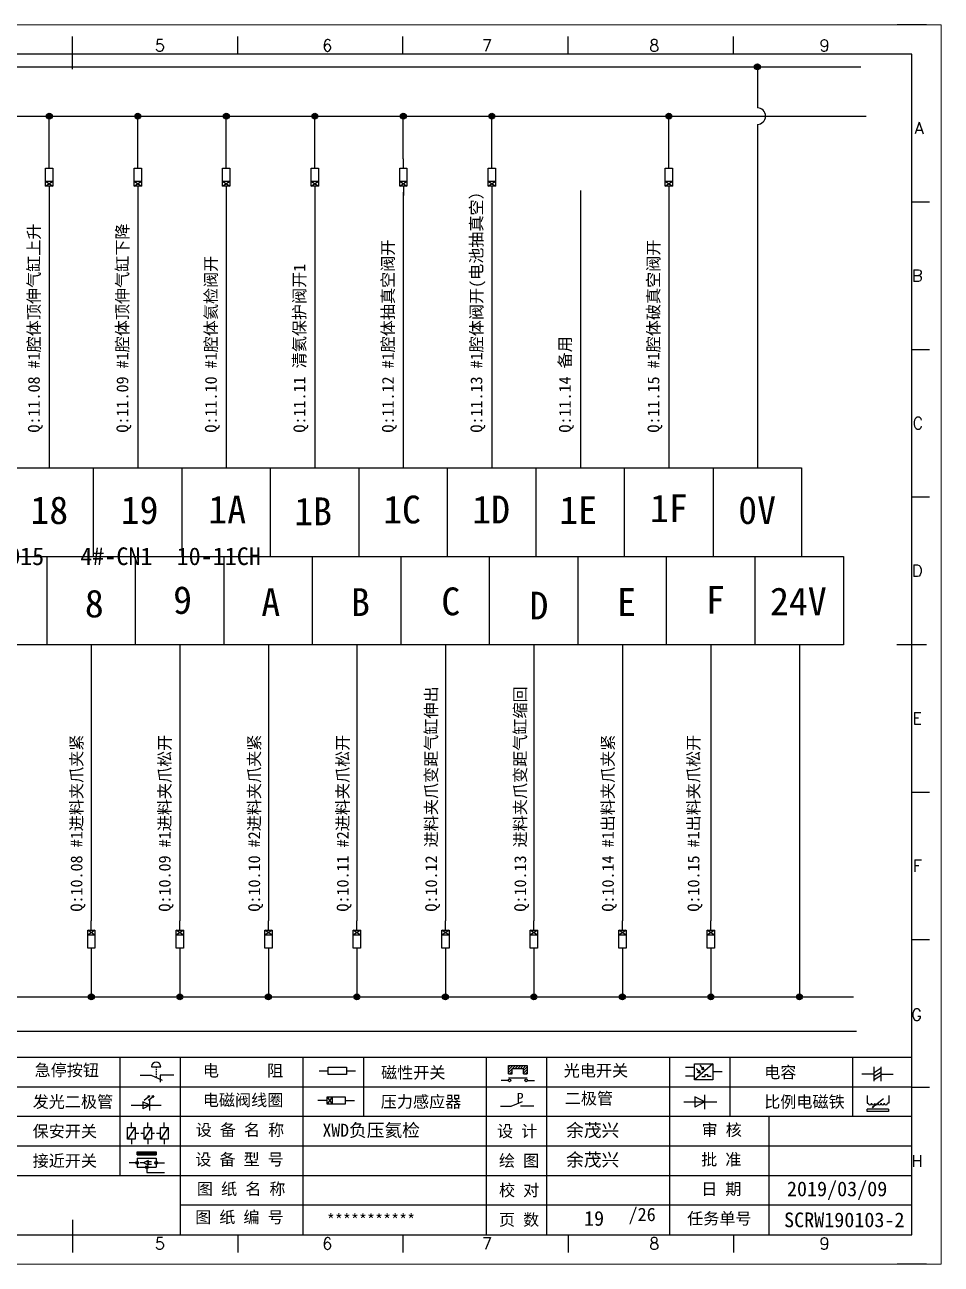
# Model space of a CAD drawing. Header units: millimetres. Extents: x -300 to 4617, y -106 to 3179.
# Drawn here: x 214.7 to 370, y 980.8 to 1190.8 of the extents above; entities that cross this region are included whole.
import ezdxf
from ezdxf.enums import TextEntityAlignment as Align

# ---------------------------------------------------------------- set-up
doc = ezdxf.new("R2010")
doc.units = ezdxf.units.MM
doc.layers.add('AE_BOR', color=1, linetype='Continuous')
doc.styles.get("Standard").update_dxf_attribs({"font": ''})
doc.styles.add('WD', font='romans.shx', dxfattribs={"width": 0.8, "bigfont": 'gbcbig.shx'})
doc.styles.add('汉字', font='')
doc.styles.get('Standard').set_extended_font_data('SimSun')
doc.styles.get('汉字').set_extended_font_data('新宋体')

# ---------------------------------------------------------------- blocks, each defined once
blk = doc.blocks.new('磁性开关')
at = {"linetype": 'ByBlock'}
h = blk.add_hatch(dxfattribs=at)
h.set_pattern_fill('ANSI31', color=256, scale=0.1, style=0)
h.paths.add_polyline_path([(-1910.88, -776.69), (-1910.88, -775.29), (-1907.69, -775.29), (-1907.69, -776.69), (-1908.31, -776.69), (-1908.31, -775.79), (-1910.25, -775.79), (-1910.25, -776.69)])
for p, q in [((-1910.88, -776.69), (-1910.88, -775.29)), ((-1910.88, -775.29), (-1907.69, -775.29)), ((-1910.88, -776.69), (-1910.25, -776.69)), ((-1910.25, -776.69), (-1910.25, -775.79)), ((-1910.25, -775.79), (-1908.31, -775.79)), ((-1908.31, -776.69), (-1908.31, -775.79)), ((-1908.31, -776.69), (-1907.69, -776.69)), ((-1907.69, -775.29), (-1907.69, -776.69)), ((-1910.91, -777.81), (-1912.09, -777.81)), ((-1910.88, -777.39), (-1907.69, -777.39)), ((-1907.66, -777.81), (-1906.48, -777.81))]:
    blk.add_line(p, q, dxfattribs=at)
for centre in [(-1910.68, -777.81), (-1907.88, -777.81)]:
    blk.add_circle(centre, 0.225, dxfattribs=at)
blk = doc.blocks.new('光电开关')
at = {"linetype": 'ByBlock'}
h = blk.add_hatch(dxfattribs=at)
h.set_pattern_fill('ANSI31', color=256, scale=0.01, style=0)
h.set_pattern_definition([(45, (0.172267, 0), (-0.0224506403, 0.0224506403), [])])
h.paths.add_polyline_path([(-1882.44, -776.34), (-1882.5, -775.91), (-1882.68, -776.07)])
h.paths.add_polyline_path([(-1882.86, -776.23), (-1882.44, -776.34), (-1882.68, -776.07)])
h.paths.add_polyline_path([(-1883.05, -776.88), (-1883.11, -776.45), (-1883.29, -776.61)])
h.paths.add_polyline_path([(-1883.47, -776.77), (-1883.05, -776.88), (-1883.29, -776.61)])
for p, q in [((-1884.01, -775.96), (-1885.56, -775.96)), ((-1880.91, -775.3), (-1884.01, -778.05)), ((-1883.75, -776.09), (-1883.05, -776.88)), ((-1883.11, -776.45), (-1883.47, -776.77)), ((-1883.05, -776.88), (-1883.47, -776.77)), ((-1883.14, -775.55), (-1882.44, -776.34)), ((-1883.05, -776.88), (-1883.11, -776.45)), ((-1882.5, -775.91), (-1882.86, -776.23)), ((-1882.44, -776.34), (-1882.86, -776.23)), ((-1882.44, -776.34), (-1882.5, -775.91)), ((-1879.37, -776.67), (-1880.91, -776.67)), ((-1884.01, -777.39), (-1885.56, -777.39)), ((-1882.78, -777.47), (-1882.23, -777.47)), ((-1882.23, -777.47), (-1882.23, -777.14)), ((-1882.23, -777.14), (-1881.78, -777.14)), ((-1881.78, -777.47), (-1881.78, -777.14)), ((-1881.23, -777.47), (-1881.78, -777.47))]:
    blk.add_line(p, q, dxfattribs=at)
blk.add_lwpolyline([(-1884.01, -775.3), (-1880.91, -775.3), (-1880.91, -778.05), (-1884.01, -778.05)], close=True, dxfattribs=at)
blk = doc.blocks.new('电磁阀线圈')
at = {"linetype": 'ByBlock'}
for p, q in [((-1854.61, -796.54), (-1856.17, -796.54)), ((-1854.61, -795.92), (-1853.75, -797.16)), ((-1853.75, -795.92), (-1854.61, -797.16)), ((-1853.75, -795.92), (-1853.75, -797.16)), ((-1851.53, -796.54), (-1849.97, -796.54))]:
    blk.add_line(p, q, dxfattribs=at)
blk.add_lwpolyline([(-1854.61, -795.92), (-1851.53, -795.92), (-1851.53, -797.16), (-1854.61, -797.16)], close=True, dxfattribs=at)
blk = doc.blocks.new('压力感应器')
at = {"linetype": 'ByBlock'}
for p, q in [((-1815.59, -777.73), (-1813.71, -776.93)), ((-1817.44, -777.73), (-1815.59, -777.73)), ((-1811.78, -777.73), (-1814.05, -777.73))]:
    blk.add_line(p, q, dxfattribs=at)
at = {"linetype": 'ByBlock', "insert": (-1814.65, -775.48), "char_height": 1.68, "width": 1.2242, "attachment_point": 1}
blk.add_mtext('{\\fNSimSun|b0|i0|c134|p49;P}', dxfattribs=at)
blk = doc.blocks.new('二极管')
at = {"linetype": 'ByBlock'}
for p, q in [((-1787.52, -776.77), (-1781.92, -776.77)), ((-1783.97, -776.77), (-1785.69, -775.9)), ((-1785.69, -775.9), (-1785.69, -777.65)), ((-1783.97, -776.77), (-1785.69, -777.65)), ((-1783.97, -777.99), (-1783.97, -775.56))]:
    blk.add_line(p, q, dxfattribs=at)
blk = doc.blocks.new('电容')
at = {"linetype": 'ByBlock'}
for p, q in [((-1756.08, -782.99), (-1756.08, -780.56)), ((-1754.86, -780.79), (-1756.08, -781.55)), ((-1754.86, -782.99), (-1754.86, -780.56)), ((-1756.08, -781.77), (-1758.13, -781.77)), ((-1754.86, -781.44), (-1756.08, -782.2)), ((-1754.86, -781.99), (-1756.08, -782.75)), ((-1754.86, -781.77), (-1752.81, -781.77))]:
    blk.add_line(p, q, dxfattribs=at)
blk = doc.blocks.new('发光二极管')
at = {"linetype": 'ByBlock'}
for p, q in [((-1755.78, -785.92), (-1754.89, -785.14)), ((-1754.89, -785.14), (-1755.2, -785.22)), ((-1755.2, -785.22), (-1755.01, -785.43)), ((-1755.08, -785.92), (-1754.18, -785.14)), ((-1754.89, -785.14), (-1755.01, -785.43)), ((-1754.18, -785.14), (-1754.49, -785.22)), ((-1754.49, -785.22), (-1754.31, -785.43)), ((-1754.18, -785.14), (-1754.31, -785.43)), ((-1758.01, -786.77), (-1752.89, -786.77)), ((-1754.84, -786.77), (-1756.04, -786.16)), ((-1756.04, -786.16), (-1756.04, -787.39)), ((-1754.84, -786.77), (-1756.04, -787.39)), ((-1754.84, -787.63), (-1754.84, -785.92))]:
    blk.add_line(p, q, dxfattribs=at)
blk = doc.blocks.new('比例电磁阀')
at = {"linetype": 'ByBlock'}
for p, q in [((-1757.26, -775.38), (-1757.26, -776.71)), ((-1757.26, -776.71), (-1757.05, -776.71)), ((-1754.5, -775.98), (-1756.35, -777.44)), ((-1753.58, -776.71), (-1753.8, -776.71)), ((-1753.58, -775.38), (-1753.58, -776.71)), ((-1753.6, -777.73), (-1757.25, -777.73)), ((-1757.25, -778.13), (-1757.25, -777.73)), ((-1753.6, -778.13), (-1757.25, -778.13)), ((-1756.35, -777.44), (-1756.25, -777.25)), ((-1756.35, -777.44), (-1756.15, -777.38)), ((-1756.15, -777.38), (-1756.25, -777.25)), ((-1753.6, -777.73), (-1753.6, -778.13))]:
    blk.add_line(p, q, dxfattribs=at)
for centre in [(-1756.78, -776.71), (-1756.24, -776.71), (-1755.7, -776.71), (-1755.15, -776.71), (-1754.61, -776.71), (-1754.07, -776.71)]:
    blk.add_arc(centre, 0.271, 180, 0, dxfattribs=at)
blk = doc.blocks.new('保安开关')
at = {"linetype": 'ByBlock'}
for p, q in [((-1757.33, -790.79), (-1758.6, -792.81)), ((-1757.96, -790.79), (-1757.96, -789.97)), ((-1754.54, -790.79), (-1755.81, -792.81)), ((-1755.17, -790.79), (-1755.17, -789.97)), ((-1751.75, -790.79), (-1753.02, -792.81)), ((-1752.39, -790.79), (-1752.39, -789.97)), ((-1757.96, -792.81), (-1757.96, -793.62)), ((-1757.33, -791.8), (-1756.72, -791.8)), ((-1756.35, -791.8), (-1755.89, -791.8)), ((-1755.17, -792.81), (-1755.17, -793.62)), ((-1754.52, -791.8), (-1754.06, -791.8)), ((-1753.69, -791.8), (-1753.08, -791.8)), ((-1752.39, -792.81), (-1752.39, -793.62))]:
    blk.add_line(p, q, dxfattribs=at)
for points in [[(-1758.6, -790.79), (-1757.33, -790.79), (-1757.33, -792.81), (-1758.6, -792.81)], [(-1755.81, -790.79), (-1754.54, -790.79), (-1754.54, -792.81), (-1755.81, -792.81)], [(-1753.02, -790.79), (-1751.75, -790.79), (-1751.75, -792.81), (-1753.02, -792.81)]]:
    blk.add_lwpolyline(points, close=True, dxfattribs=at)
blk = doc.blocks.new('接近开关')
at = {"linetype": 'ByBlock'}
h = blk.add_hatch(dxfattribs=at)
h.set_pattern_fill('ANSI31', color=256, scale=0.01, style=0)
h.set_pattern_definition([(45, (-89.131516, -30.795668), (-0.0224506403, 0.0224506403), [])])
h.paths.add_polyline_path([(-1516.96, -1123.35), (-1516.96, -1122.85), (-1513.76, -1122.85), (-1513.76, -1123.35)])
for p, q in [((-1516.96, -1123.35), (-1516.96, -1122.85)), ((-1516.96, -1122.85), (-1513.76, -1122.85)), ((-1516.96, -1123.35), (-1513.76, -1123.35)), ((-1513.76, -1122.85), (-1513.76, -1123.35)), ((-1517.18, -1124.71), (-1518.36, -1124.71)), ((-1516.96, -1123.95), (-1513.76, -1123.95)), ((-1516.96, -1123.95), (-1516.96, -1125.47)), ((-1516.96, -1125.47), (-1513.76, -1125.47)), ((-1515.91, -1124.71), (-1516.45, -1124.71)), ((-1515.11, -1124.31), (-1515.91, -1124.71)), ((-1515.11, -1125.11), (-1515.91, -1124.71)), ((-1515.33, -1124.53), (-1515.17, -1124.53)), ((-1515.33, -1124.88), (-1515.17, -1124.88)), ((-1515.25, -1124.45), (-1515.25, -1124.61)), ((-1515.11, -1124.31), (-1515.11, -1125.11)), ((-1515.11, -1124.48), (-1514.58, -1124.48)), ((-1515.11, -1124.94), (-1514.58, -1124.94)), ((-1513.76, -1123.95), (-1513.76, -1125.47)), ((-1513.54, -1124.71), (-1512.36, -1124.71)), ((-1515.36, -1125.69), (-1515.36, -1126.36)), ((-1515.36, -1126.36), (-1512.36, -1126.36))]:
    blk.add_line(p, q, dxfattribs=at)
for centre in [(-1516.96, -1124.71), (-1515.36, -1125.47), (-1513.76, -1124.71)]:
    blk.add_circle(centre, 0.225, dxfattribs=at)
blk = doc.blocks.new('电阻')
at = {"linetype": 'ByBlock'}
for p, q in [((-3.09, 0), (-1.57, 0)), ((1.57, 0), (3.09, 0))]:
    blk.add_line(p, q, dxfattribs=at)
blk.add_lwpolyline([(-1.57, 0.63), (1.57, 0.63), (1.57, -0.63), (-1.57, -0.63)], close=True, dxfattribs=at)
blk = doc.blocks.new('急停按钮')
at = {"linetype": 'ByBlock'}
for p, q in [((-1.86, 0), (0, 0)), ((0, 0), (1.88, -0.81)), ((0.06, 1.45), (1.61, 1.45)), ((0.83, 1.45), (0.83, 1.24)), ((0.83, 1.07), (0.83, 0.85)), ((0.83, 0.68), (0.83, 0.47)), ((0.83, 0.29), (0.83, 0.08)), ((3.81, 0), (1.54, 0)), ((1.54, 0), (1.54, -1.15)), ((0.83, -0.09), (0.83, -0.24))]:
    blk.add_line(p, q, dxfattribs=at)
blk.add_arc((0.83, 1.45), 0.774, 0, 180)

msp = doc.modelspace()

# ---------------------------------------------------------------- hatches: boundary and pattern name
at = {"lineweight": -2}
h = msp.add_hatch(color=0, dxfattribs=at)
edge = h.paths.add_edge_path()
edge.add_arc((338.854, 1183.684), 0.5, 0, 360)
h = msp.add_hatch(color=0, dxfattribs=at)
edge = h.paths.add_edge_path()
edge.add_arc((218.854, 1175.32), 0.5, 0, 360)
h = msp.add_hatch(color=0, dxfattribs=at)
edge = h.paths.add_edge_path()
edge.add_arc((233.854, 1175.32), 0.5, 0, 360)
h = msp.add_hatch(color=0, dxfattribs=at)
edge = h.paths.add_edge_path()
edge.add_arc((248.854, 1175.32), 0.5, 0, 360)
h = msp.add_hatch(color=0, dxfattribs=at)
edge = h.paths.add_edge_path()
edge.add_arc((263.854, 1175.32), 0.5, 0, 360)
h = msp.add_hatch(color=0, dxfattribs=at)
edge = h.paths.add_edge_path()
edge.add_arc((278.854, 1175.32), 0.5, 0, 360)
h = msp.add_hatch(color=0, dxfattribs=at)
edge = h.paths.add_edge_path()
edge.add_arc((293.854, 1175.32), 0.5, 0, 360)
h = msp.add_hatch(color=0, dxfattribs=at)
edge = h.paths.add_edge_path()
edge.add_arc((323.854, 1175.32), 0.5, 0, 360)
h = msp.add_hatch(color=0, dxfattribs=at)
edge = h.paths.add_edge_path()
edge.add_arc((225.978, 1026.109), 0.5, 0, 360)
h = msp.add_hatch(color=0, dxfattribs=at)
edge = h.paths.add_edge_path()
edge.add_arc((240.978, 1026.109), 0.5, 0, 360)
h = msp.add_hatch(color=0, dxfattribs=at)
edge = h.paths.add_edge_path()
edge.add_arc((255.978, 1026.109), 0.5, 0, 360)
h = msp.add_hatch(color=0, dxfattribs=at)
edge = h.paths.add_edge_path()
edge.add_arc((270.978, 1026.109), 0.5, 0, 360)
h = msp.add_hatch(color=0, dxfattribs=at)
edge = h.paths.add_edge_path()
edge.add_arc((285.978, 1026.109), 0.5, 0, 360)
h = msp.add_hatch(color=0, dxfattribs=at)
edge = h.paths.add_edge_path()
edge.add_arc((300.978, 1026.109), 0.5, 0, 360)
h = msp.add_hatch(color=0, dxfattribs=at)
edge = h.paths.add_edge_path()
edge.add_arc((315.978, 1026.109), 0.5, 0, 360)
h = msp.add_hatch(color=0, dxfattribs=at)
edge = h.paths.add_edge_path()
edge.add_arc((330.978, 1026.109), 0.5, 0, 360)
h = msp.add_hatch(color=0, dxfattribs=at)
edge = h.paths.add_edge_path()
edge.add_arc((345.978, 1026.109), 0.5, 0, 360)

# ---------------------------------------------------------------- linework, layer by layer
at = {"color": 7}
for p, q in [((365.016, 1185.798), (78.016, 1185.798)), ((365.016, 985.798), (365.016, 1185.798)), ((83.046, 985.798), (362.546, 985.798)), ((203.812, 985.798), (263.762, 985.798)), ((263.762, 985.798), (332.548, 985.798))]:
    msp.add_line(p, q, dxfattribs=at)
at = {"color": 0, "lineweight": -2}
for p, q in [((89.641, 1183.684), (356.394, 1183.684)), ((338.854, 1183.684), (338.854, 1176.714)), ((90.525, 1175.32), (357.278, 1175.32)), ((218.854, 1168.076), (218.854, 1175.32)), ((233.854, 1168.076), (233.854, 1175.32)), ((248.854, 1168.076), (248.854, 1175.32)), ((263.854, 1168.076), (263.854, 1175.32)), ((278.854, 1168.076), (278.854, 1175.32)), ((293.854, 1168.076), (293.854, 1175.32)), ((323.854, 1168.076), (323.854, 1175.32)), ((338.854, 1173.926), (338.854, 1115.714)), ((218.854, 1162.465), (218.854, 1115.714)), ((233.854, 1162.465), (233.854, 1115.714)), ((248.854, 1162.465), (248.854, 1115.714)), ((263.854, 1162.465), (263.854, 1115.714)), ((278.854, 1162.465), (278.854, 1115.714)), ((293.854, 1162.465), (293.854, 1115.714)), ((308.854, 1162.748), (308.854, 1115.714)), ((323.854, 1162.748), (323.854, 1115.714)), ((331.354, 1115.714), (331.354, 1100.714)), ((91.354, 1100.714), (353.478, 1100.714)), ((218.478, 1085.714), (218.478, 1100.714)), ((233.478, 1085.714), (233.478, 1100.714)), ((248.478, 1085.714), (248.478, 1100.714)), ((263.478, 1085.714), (263.478, 1100.714)), ((278.478, 1085.714), (278.478, 1100.714)), ((293.478, 1085.714), (293.478, 1100.714)), ((308.478, 1085.714), (308.478, 1100.714)), ((323.478, 1085.714), (323.478, 1100.714)), ((338.478, 1085.714), (338.478, 1100.714)), ((338.478, 1100.714), (338.478, 1100.714)), ((225.978, 1085.714), (225.978, 1038.964)), ((240.978, 1085.714), (240.978, 1038.964)), ((255.978, 1085.714), (255.978, 1038.964)), ((270.978, 1085.714), (270.978, 1038.964)), ((285.978, 1085.714), (285.978, 1038.964)), ((300.978, 1085.714), (300.978, 1038.964)), ((315.978, 1085.714), (315.978, 1038.964)), ((330.978, 1085.714), (330.978, 1038.964)), ((345.978, 1085.714), (345.978, 1026.109)), ((225.978, 1032.768), (225.978, 1026.109)), ((240.978, 1032.768), (240.978, 1026.109)), ((255.978, 1032.768), (255.978, 1026.109)), ((270.978, 1032.768), (270.978, 1026.109)), ((285.978, 1032.768), (285.978, 1026.109)), ((300.978, 1032.768), (300.978, 1026.109)), ((315.978, 1032.768), (315.978, 1026.109)), ((330.978, 1032.768), (330.978, 1026.109)), ((89.157, 1026.109), (355.147, 1026.109)), ((88.92, 1020.291), (355.673, 1020.291))]:
    msp.add_line(p, q, dxfattribs=at)
at = {"color": 7, "linetype": 'ByBlock'}
for p, q in [((365.016, 1015.798), (78.016, 1015.798)), ((365.016, 1010.798), (78.016, 1010.798)), ((365.016, 1005.798), (78.016, 1005.798)), ((365.016, 1000.798), (78.016, 1000.798)), ((365.016, 995.798), (78.016, 995.798)), ((365.016, 990.798), (241.039, 990.798))]:
    msp.add_line(p, q, dxfattribs=at)
at = {"color": 7, "lineweight": -2}
for p, q in [((230.801, 1015.798), (230.801, 995.798)), ((241.039, 1015.798), (241.039, 985.883)), ((261.85, 1015.798), (261.85, 1005.798)), ((272.087, 1015.798), (272.087, 1005.798)), ((292.898, 1015.798), (292.898, 1005.798)), ((303.136, 1015.798), (303.136, 1005.798)), ((323.946, 1015.798), (323.946, 1005.798)), ((334.184, 1015.798), (334.184, 1005.798)), ((354.994, 1015.798), (354.994, 1005.798)), ((261.85, 1005.798), (261.85, 985.883)), ((292.898, 1005.798), (292.898, 985.798)), ((303.136, 1005.798), (303.136, 985.798)), ((323.946, 1005.798), (323.946, 985.798)), ((340.799, 1005.798), (340.799, 985.798))]:
    msp.add_line(p, q, dxfattribs=at)
at = {"color": 7, "ltscale": 2}
for p, q in [((365.016, 985.798), (365.016, 1007.244)), ((332.548, 985.798), (362.546, 985.798)), ((332.548, 985.798), (365.016, 985.798))]:
    msp.add_line(p, q, dxfattribs=at)
at = {"color": 0, "lineweight": -2}
for points in [[(211.354, 1115.714), (226.354, 1115.714)], [(226.354, 1100.714), (226.354, 1115.714)], [(226.354, 1115.714), (241.354, 1115.714)], [(241.354, 1100.714), (241.354, 1115.714)], [(241.354, 1115.714), (256.354, 1115.714)], [(256.354, 1100.714), (256.354, 1115.714)], [(256.354, 1115.714), (271.354, 1115.714)], [(271.354, 1100.714), (271.354, 1115.714)], [(271.354, 1115.714), (286.354, 1115.714)], [(286.354, 1100.714), (286.354, 1115.714)], [(286.354, 1115.714), (301.354, 1115.714)], [(301.354, 1100.714), (301.354, 1115.714)], [(301.354, 1115.714), (316.354, 1115.714)], [(316.354, 1100.714), (316.354, 1115.714)], [(316.354, 1115.714), (331.354, 1115.714)], [(331.354, 1115.714), (346.354, 1115.714), (346.354, 1100.714)], [(353.478, 1100.714), (353.478, 1085.714), (338.478, 1085.714)], [(218.478, 1085.714), (203.478, 1085.714)], [(233.478, 1085.714), (218.478, 1085.714)], [(248.478, 1085.714), (233.478, 1085.714)], [(263.478, 1085.714), (248.478, 1085.714)], [(278.478, 1085.714), (263.478, 1085.714)], [(293.478, 1085.714), (278.478, 1085.714)], [(308.478, 1085.714), (293.478, 1085.714)], [(323.478, 1085.714), (308.478, 1085.714)], [(338.478, 1085.714), (323.478, 1085.714)]]:
    msp.add_lwpolyline(points, dxfattribs=at)
for centre in [(338.854, 1183.684), (218.854, 1175.32), (233.854, 1175.32), (248.854, 1175.32), (263.854, 1175.32), (278.854, 1175.32), (293.854, 1175.32), (323.854, 1175.32), (225.978, 1026.109), (240.978, 1026.109), (255.978, 1026.109), (270.978, 1026.109), (285.978, 1026.109), (300.978, 1026.109), (315.978, 1026.109), (330.978, 1026.109), (345.978, 1026.109)]:
    msp.add_circle(centre, 0.5, dxfattribs=at)
at = {"color": 0, "ltscale": 2}
msp.add_arc((338.854, 1175.32), 1.394, 270, 90, dxfattribs=at)
at = {"layer": 'AE_BOR', "color": 7, "lineweight": 15}
for p, q in [((73.012, 1190.798), (370.012, 1190.798)), ((370.012, 1190.798), (370.012, 980.798)), ((370.012, 980.798), (73.012, 980.798))]:
    msp.add_line(p, q, dxfattribs=at)
at = {"layer": 'AE_BOR', "color": 7, "lineweight": 30}
for p, q in [((367.546, 1190.798), (362.546, 1190.798)), ((222.796, 1183.298), (222.796, 1188.298)), ((362.516, 1085.798), (367.516, 1085.798)), ((222.796, 988.298), (222.796, 983.298)), ((222.796, 985.798), (222.796, 983.298)), ((367.546, 980.798), (362.546, 980.798))]:
    msp.add_line(p, q, dxfattribs=at)
at = {"layer": 'AE_BOR', "color": 7}
for p, q in [((222.796, 1185.798), (222.796, 1188.798)), ((250.796, 1185.798), (250.796, 1188.798)), ((278.796, 1185.798), (278.796, 1188.798)), ((306.796, 1185.798), (306.796, 1188.798)), ((334.796, 1185.798), (334.796, 1188.798)), ((365.016, 1160.798), (368.016, 1160.798)), ((365.016, 1135.798), (368.016, 1135.798)), ((365.016, 1110.798), (368.016, 1110.798)), ((365.016, 1060.798), (368.016, 1060.798)), ((365.016, 1035.798), (368.016, 1035.798)), ((365.016, 1010.798), (368.016, 1010.798)), ((222.796, 985.798), (222.796, 982.798)), ((250.796, 985.798), (250.796, 982.798)), ((278.796, 985.798), (278.796, 982.798)), ((306.796, 985.798), (306.796, 982.798)), ((334.796, 985.798), (334.796, 982.798))]:
    msp.add_line(p, q, dxfattribs=at)

# ---------------------------------------------------------------- block references
at = {"linetype": 'ByBlock'}
for p, rotation in [((-577.685, 3018.051), 90), ((-562.685, 3018.051), 90), ((-547.685, 3018.051), 90), ((-532.685, 3018.051), 90), ((-517.685, 3018.051), 90), ((-502.685, 3018.051), 90), ((-472.685, 3018.051), 90), ((1022.517, -817.206), 270), ((1037.517, -817.206), 270), ((1052.517, -817.206), 270), ((1067.517, -817.206), 270), ((1082.517, -817.206), 270), ((1097.517, -817.206), 270), ((1112.517, -817.206), 270), ((1127.517, -817.206), 270)]:
    msp.add_blockref('电磁阀线圈', p, dxfattribs=dict(at, rotation=rotation))
at = {"color": 7}
for name, p in [('急停按钮', (236.128, 1012.814)), ('电阻', (267.668, 1013.574))]:
    msp.add_blockref(name, p, dxfattribs=at)
at = {"color": 7, "linetype": 'ByBlock'}
for name, p in [('磁性开关', (2207.541, 1789.758)), ('光电开关', (2212.237, 1790.067)), ('电容', (2114.704, 1794.779)), ('发光二极管', (1990.728, 1794.49)), ('电磁阀线圈', (2120.538, 1805.095)), ('压力感应器', (2112.736, 1785.314)), ('二极管', (2113.924, 1785.072)), ('比例电磁阀', (2114.704, 1784.779)), ('保安开关', (1990.728, 1794.779)), ('接近开关', (1750.729, 2122.696))]:
    msp.add_blockref(name, p, dxfattribs=at)

# ---------------------------------------------------------------- texts
msp.add_text('19', height=2.5).set_placement((309.48, 987.31))
at = {"color": 0, "lineweight": -2, "char_height": 2, "width": 71.79445, "attachment_point": 1, "rotation": 90}
for s, insert in [('{\\C256;Q:11.13 #1腔体阀开(电池抽真空）}', (290.24, 1121.7)), ('{\\C256;Q:11.08 #1腔体顶伸气缸上升}', (215.24, 1121.7)), ('{\\C256;Q:11.09 #1腔体顶伸气缸下降}', (230.24, 1121.7)), ('{\\C256;Q:11.12 #1腔体抽真空阀开}', (275.24, 1121.7)), ('{\\C256;Q:11.15 #1腔体破真空阀开}', (320.24, 1121.7)), ('{\\C256;Q:11.10 #1腔体氦检阀开}', (245.24, 1121.7)), ('{\\C256;Q:11.11 清氦保护阀开1}', (260.24, 1121.7)), ('{\\C256;Q:11.14 备用}', (305.24, 1121.7)), ('{\\C256;Q:10.12 进料夹爪变距气缸伸出}', (282.569, 1040.541)), ('{\\C256;Q:10.13 进料夹爪变距气缸缩回}', (297.659, 1040.541)), ('{\\C256;Q:10.08 #1进料夹爪夹紧}', (222.463, 1040.541)), ('{\\C256;Q:10.09 #1进料夹爪松开}', (237.405, 1040.541)), ('{\\C256;Q:10.10 #2进料夹爪夹紧}', (252.577, 1040.541)), ('{\\C256;Q:10.11 #2进料夹爪松开}', (267.573, 1040.541)), ('{\\C256;Q:10.14 #1出料夹爪夹紧}', (312.517, 1040.541)), ('{\\C256;Q:10.15 #1出料夹爪松开}', (327.027, 1040.541))]:
    msp.add_mtext(s, dxfattribs=dict(at, insert=insert))
at = {"color": 0, "lineweight": -2, "attachment_point": 1}
for s, insert, char_height, width in [('1A', (245.814, 1111.024), 4.7064, 7.20347), ('1C', (275.426, 1111.024), 4.7064, 7.20347), ('1D', (290.525, 1111.026), 4.7064, 7.20347), ('1E', (305.279, 1110.923), 4.7064, 7.20347), ('1F', (320.653, 1111.232), 4.7064, 7.20347), ('0V', (335.613, 1110.923), 4.7064, 7.20347), ('18', (215.654, 1110.915), 4.7064, 7.20347), ('19', (230.957, 1110.921), 4.7064, 7.20347), ('1B', (260.362, 1110.715), 4.7064, 7.20347), ('OD261-DO15   4#-CN1  10-11CH               ', (197.573, 1102.251), 3, 61.03402), ('8', (224.886, 1095.097), 4.706, 7.20347), ('9', (239.845, 1095.694), 4.706, 7.20347), ('A', (254.787, 1095.336), 4.706, 7.20347), ('B', (269.993, 1095.34), 4.706, 7.20347), ('C', (285.294, 1095.46), 4.706, 7.20347), ('D', (300.236, 1094.743), 4.706, 7.20347), ('E', (315.087, 1095.343), 4.706, 7.20347), ('F', (330.149, 1095.701), 4.706, 7.20347), ('24V', (341.004, 1095.462), 4.7064, 7.20347)]:
    msp.add_mtext(s, dxfattribs=dict(at, insert=insert, char_height=char_height, width=width))
at = {"color": 7, "char_height": 2, "attachment_point": 1, "style": '汉字'}
for s, insert in [('{\\fKaiTi_GB2312|b0|i0|c134|p49;急停按钮}', (216.367, 1014.677)), ('{\\fKaiTi_GB2312|b0|i0|c134|p49;电      阻}', (244.874, 1014.605)), ('{\\fKaiTi_GB2312|b0|i0|c134|p49;磁性开关}', (275.084, 1014.269)), ('{\\fKaiTi_GB2312|b0|i0|c134|p49;光电开关}', (306.035, 1014.607)), ('{\\fKaiTi_GB2312|b0|i0|c134|p49;电容}', (340.011, 1014.319)), ('{\\fKaiTi_GB2312|b0|i0|c134|p49;二极管}', (306.217, 1009.89)), ('{\\fKaiTi_GB2312|b0|i0|c134|p49;发光二极管}', (216.034, 1009.319)), ('{\\fKaiTi_GB2312|b0|i0|c134|p49;电磁阀线圈}', (244.874, 1009.605)), ('{\\fKaiTi_GB2312|b0|i0|c134|p49;压力感应器}', (275.031, 1009.329)), ('{\\fKaiTi_GB2312|b0|i0|c134|p49;比例电磁铁}', (340.011, 1009.319)), ('{\\fKaiTi_GB2312|b0|i0|c134|p49;保安开关}', (216.034, 1004.319)), ('{\\fKaiTi_GB2312|b0|i0|c134|p0;设 备 名 称}', (243.666, 1004.554)), ('{\\fKaiTi_GB2312|b0|i0|c134|p0;设 计}', (294.734, 1004.338)), ('{\\fKaiTi_GB2312|b0|i0|c134|p0;审 核}', (329.401, 1004.547)), ('{\\fKaiTi_GB2312|b0|i0|c134|p49;接近开关}', (216.034, 999.319)), ('{\\fKaiTi_GB2312|b0|i0|c134|p0;设 备 型 号}', (243.592, 999.554)), ('{\\fKaiTi_GB2312|b0|i0|c134|p0;绘 图}', (295.062, 999.338)), ('{\\fKaiTi_GB2312|b0|i0|c134|p0;批 准}', (329.331, 999.547)), ('{\\fKaiTi_GB2312|b0|i0|c134|p0;图 纸 名 称}', (243.876, 994.554)), ('{\\fKaiTi_GB2312|b0|i0|c134|p0;校 对}', (295.062, 994.338)), ('{\\fKaiTi_GB2312|b0|i0|c134|p0;日 期}', (329.331, 994.547)), ('{\\fKaiTi_GB2312|b0|i0|c134|p0;图 纸 编 号}', (243.578, 989.77)), ('{\\fKaiTi_GB2312|b0|i0|c134|p0;页 数}', (295.062, 989.338)), ('{\\fKaiTi_GB2312|b0|i0|c134|p0;任务单号}', (326.955, 989.547))]:
    msp.add_mtext(s, dxfattribs=dict(at, insert=insert))
at = {"color": 7, "char_height": 2.2, "attachment_point": 1}
for s, insert, width in [('{\\fKaiTi_GB2312|b0|i0|c134|p49;XWD负压氦检}', (265.159, 1004.597), 26.57668), ('余茂兴', (306.445, 1004.597), 15.31746), ('余茂兴', (306.445, 999.597), 15.31746)]:
    msp.add_mtext(s, dxfattribs=dict(at, insert=insert, width=width))
at = {"char_height": 2.5, "attachment_point": 1}
for s, width, insert in [('2019/03/09', 15.27785, (343.865, 994.811)), ('SCRW190103-2', 17.94616, (343.382, 989.562))]:
    msp.add_mtext_dynamic_manual_height_columns(s, width=width, gutter_width=12.5, heights=[0], dxfattribs=dict(at, insert=insert))
at = {"color": 7, "lineweight": -2, "insert": (273.374, 988.298), "char_height": 2, "width": 31.04816, "attachment_point": 5}
msp.add_mtext('{\\C256;***********}', dxfattribs=at)
at = {"color": 7, "linetype": 'ByBlock', "lineweight": -2, "insert": (315.649, 988.959), "char_height": 4.26888, "width": 20.81025, "attachment_point": 5}
msp.add_mtext('  {\\H0.53119x; /26}', dxfattribs=at)
at = {"layer": 'AE_BOR', "color": 7, "style": 'WD'}
for s, p in [('5', (237.607, 1186.298)), ('6', (265.952, 1186.298)), ('7', (293.05, 1186.298)), ('8', (321.38, 1186.298)), ('9', (350.244, 1186.298)), ('5', (237.607, 983.298)), ('6', (265.952, 983.298)), ('7', (293.05, 983.298)), ('8', (321.38, 983.298)), ('9', (350.244, 983.298))]:
    msp.add_text(s, height=2, dxfattribs=at).set_placement(p, align=Align.CENTER)
for s, p in [('A', (367.04, 1173.298)), ('B', (366.849, 1148.298)), ('C', (366.944, 1123.298)), ('D', (366.849, 1098.298)), ('E', (366.754, 1073.298)), ('F', (366.754, 1048.298)), ('F', (366.754, 1048.298)), ('G', (366.754, 1023.079)), ('H', (366.849, 998.298))]:
    msp.add_text(s, height=2, dxfattribs=at).set_placement(p, align=Align.MIDDLE_RIGHT)

doc.saveas('drawing.dxf')
